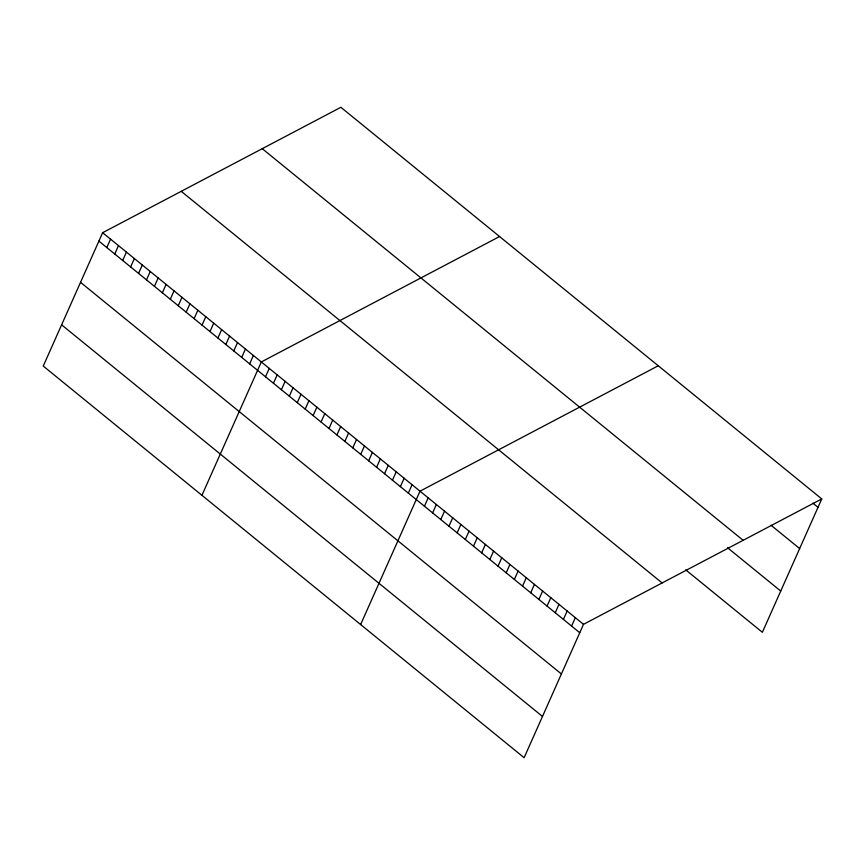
<?xml version="1.0" encoding="UTF-8"?>
<svg xmlns="http://www.w3.org/2000/svg" width="865" height="865" viewBox="0 0 865 865"><rect width="100%" height="100%" fill="white"/><g stroke="black" fill="none" stroke-linecap="round" stroke-linejoin="round"><path stroke-width="1.3" d="M102.632 232.707L43.25 366.068L524.125 757.708L583.497 624.335L821.75 498.932L340.875 107.292L102.632 232.707L583.497 624.335M106.828 247.563L110.558 239.172M114.764 254.018L118.494 245.628M122.689 260.484L126.431 252.093M130.626 266.95L134.367 258.559M138.562 273.405L142.303 265.014M146.499 279.871L150.229 271.48M154.435 286.337L158.165 277.946M162.371 292.792L166.102 284.401M170.297 299.258L174.038 290.867M178.233 305.723L181.974 297.322M186.17 312.179L189.911 303.788M194.106 318.644L197.836 310.254M202.042 325.099L205.773 316.709M209.979 331.565L213.709 323.175M217.904 338.031L221.645 329.641M225.841 344.486L229.582 336.096M233.777 350.952L237.518 342.562M241.713 357.418L245.444 349.017M249.65 363.873L253.38 355.483M201.934 495.31L261.317 361.948L499.559 236.534M265.512 376.794L269.253 368.404M273.448 383.26L277.189 374.869M281.385 389.726L285.115 381.335M289.321 396.181L293.051 387.79M297.257 402.647L300.988 394.256M305.183 409.113L308.924 400.722M313.119 415.568L316.86 407.177M321.056 422.034L324.797 413.643M328.992 428.499L332.722 420.098M336.928 434.954L340.659 426.564M344.854 441.42L348.595 433.03M352.79 447.875L356.531 439.485M360.727 454.341L364.468 445.951M368.663 460.807L372.393 452.417M376.599 467.262L380.33 458.872M384.536 473.728L388.266 465.338M392.461 480.194L396.202 471.803M400.398 486.649L404.139 478.259M408.334 493.115L412.075 484.724M360.629 624.552L420.001 491.179L658.254 365.776M424.445 506.23L428.175 497.84M432.619 512.891L436.349 504.5M440.793 519.551L444.534 511.161M448.967 526.201L452.709 517.811M457.142 532.862L460.883 524.471M465.316 539.522L469.057 531.132M473.49 546.183L477.231 537.792M481.664 552.832L485.406 544.442M489.839 559.493L493.58 551.102M498.013 566.153L501.754 557.763M506.187 572.814L509.928 564.423M514.361 579.463L518.103 571.073M522.547 586.124L526.277 577.734M530.721 592.784L534.451 584.394M538.895 599.445L542.625 591.054M547.069 606.095L550.8 597.704M555.244 612.755L558.974 604.365M563.418 619.416L567.148 611.025M571.592 626.076L575.322 617.686M821.75 498.932L762.368 632.293L685.729 569.873M812.905 503.16L818.009 507.322M771.039 525.26L799.649 548.561M262.257 148.683L743.132 540.311M727.595 547.772L780.738 591.054M181.25 191.327L662.125 582.956M98.891 241.097L579.766 632.726M80.532 282.336L561.407 673.976M61.61 324.829L542.485 716.458"/></g></svg>
